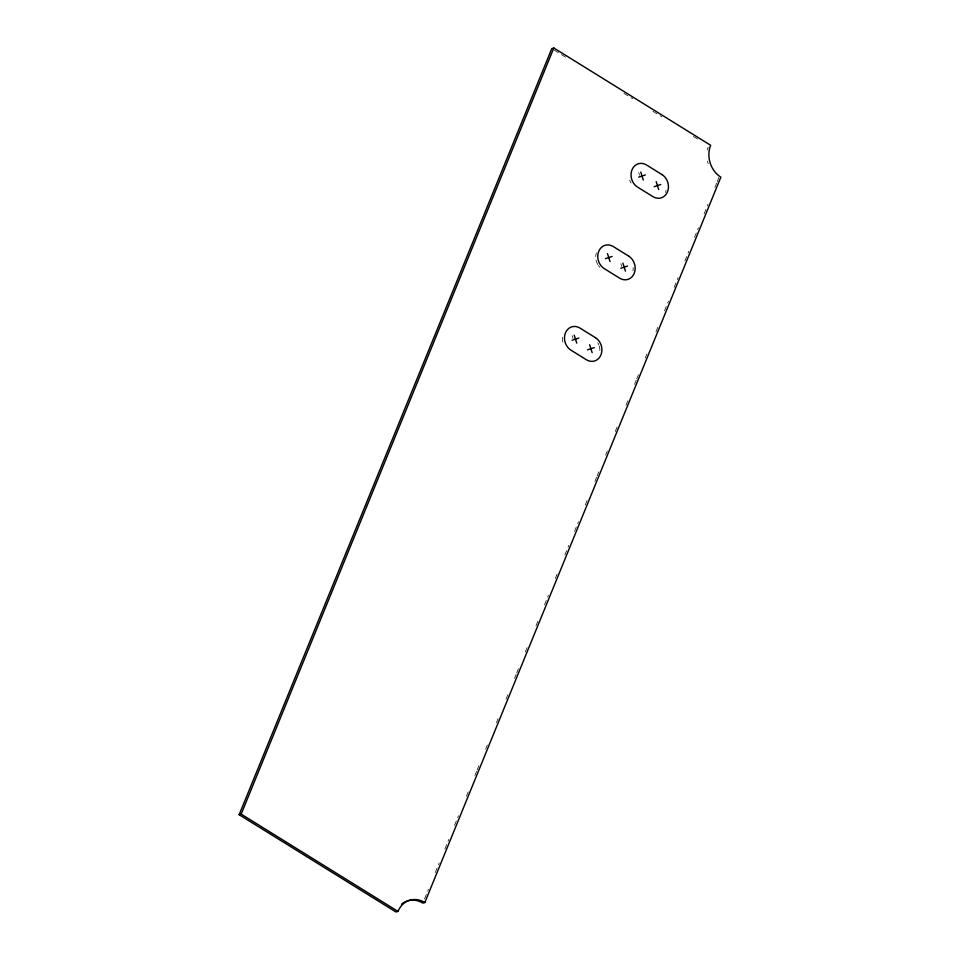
<?xml version="1.0" encoding="UTF-8"?>
<svg xmlns="http://www.w3.org/2000/svg" width="960" height="960" viewBox="0 0 960 960"><rect width="100%" height="100%" fill="white"/><g stroke="black" fill="none" stroke-linecap="round" stroke-linejoin="round"><path stroke-width="0.72" stroke-dasharray="4.8 3.6" d="M424.512 898.944L428.472 889.224M435.264 872.592L439.224 862.884M444.888 849.012L448.848 839.304M454.512 825.432L458.472 815.724M466.392 796.308L469.224 789.372M474.888 775.5L476.58 771.348M477.144 769.956L478.848 765.792M485.64 749.148L487.332 744.996M496.392 722.796L498.084 718.644M506.016 699.228L508.848 692.292M514.5 678.42L516.204 674.256M516.768 672.876L518.46 668.712M525.252 652.068L528.084 645.132M536.016 625.716L538.836 618.78M544.5 604.908L548.46 595.2M555.252 578.556L558.084 571.632M564.876 554.988L568.836 545.28M574.5 531.408L578.46 521.7M585.252 505.056L588.084 498.12M594.876 481.476L596.568 477.312M597.132 475.932L598.836 471.768M605.628 455.124L607.32 450.972M615.252 431.544L618.084 424.62M626.004 405.204L628.836 398.268M634.488 384.396L636.192 380.232M636.756 378.852L638.46 374.688M645.252 358.044L646.944 353.88M656.004 331.692L658.824 324.756M664.488 310.884L668.448 301.176M674.112 287.316L678.072 277.608M684.864 260.964L688.824 251.256M694.488 237.384L698.448 227.676M704.112 213.804L708.072 204.096M714.864 187.452L716.556 183.288M717.132 181.908L718.824 177.744A23.664 19.992 73.8 0 1 716.496 176.076M554.328 50.16L566.976 58.008M623.892 93.312L632.748 98.796M652.98 111.348L661.836 116.844M693.456 136.464L698.508 139.596M638.724 172.644L639.576 175.296M620.88 263.76L621.732 266.412M572.172 335.736L573.024 338.388M708.168 163.656A23.664 19.992 73.8 0 1 707.484 161.112M707.364 150.072A23.664 19.992 73.8 0 1 708.132 147.216M631.092 183.072A12.816 10.824 73.8 0 1 629.724 180.036M666.096 190.404A12.816 10.824 73.8 0 1 665.46 192.42M562.872 342.048A12.816 10.824 73.8 0 1 562.596 336.564M597.792 342.84A12.816 10.824 73.8 0 1 598.776 344.832M599.16 345.876A12.816 10.824 73.8 0 1 599.736 352.44M633.096 267.612A12.816 10.824 73.8 0 1 633.012 270.9M599.772 267.228A12.816 10.824 73.8 0 1 598.404 265.548M597.804 264.624A12.816 10.824 73.8 0 1 596.34 252.936"/><path stroke-width="1.44" d="M239.148 814.716L551.796 48.588L553.824 48L710.652 145.284A23.664 19.992 73.8 0 0 720.852 177.156L424.836 902.508A23.664 19.992 73.8 0 0 398.004 911.412L395.976 912L239.148 814.716L241.176 814.128L398.004 911.412M241.176 814.128L553.824 48M638.676 177.144L645.384 174.924M654.108 186.72L660.816 184.5M605.4 258.696L612.108 256.464M620.832 268.26L627.54 266.04M572.124 340.236L578.832 338.016M587.556 349.812L594.264 347.592M424.836 902.508L422.808 903.096A23.664 19.992 73.8 0 0 401.556 904.176M656.184 181.62L658.74 189.588M640.752 172.056L643.308 180.024M622.908 263.172L625.452 271.14M607.476 253.596L610.032 261.564M589.632 344.712L592.176 352.68M574.2 335.148L576.744 343.116M661.968 174.564L646.536 164.988A12.816 10.824 73.8 0 0 632.004 169.812A12.816 10.824 73.8 0 0 637.524 187.08L652.956 196.644A12.816 10.824 73.8 0 0 667.488 191.832A12.816 10.824 73.8 0 0 661.968 174.564M628.692 256.116L613.26 246.54A12.816 10.824 73.8 0 0 598.728 251.364A12.816 10.824 73.8 0 0 604.248 268.62L619.68 278.196A12.816 10.824 73.8 0 0 634.212 273.372A12.816 10.824 73.8 0 0 628.692 256.116M595.416 337.656L579.984 328.08A12.816 10.824 73.8 0 0 565.44 332.904A12.816 10.824 73.8 0 0 570.972 350.172L586.404 359.748A12.816 10.824 73.8 0 0 600.936 354.924A12.816 10.824 73.8 0 0 595.416 337.656"/></g></svg>
